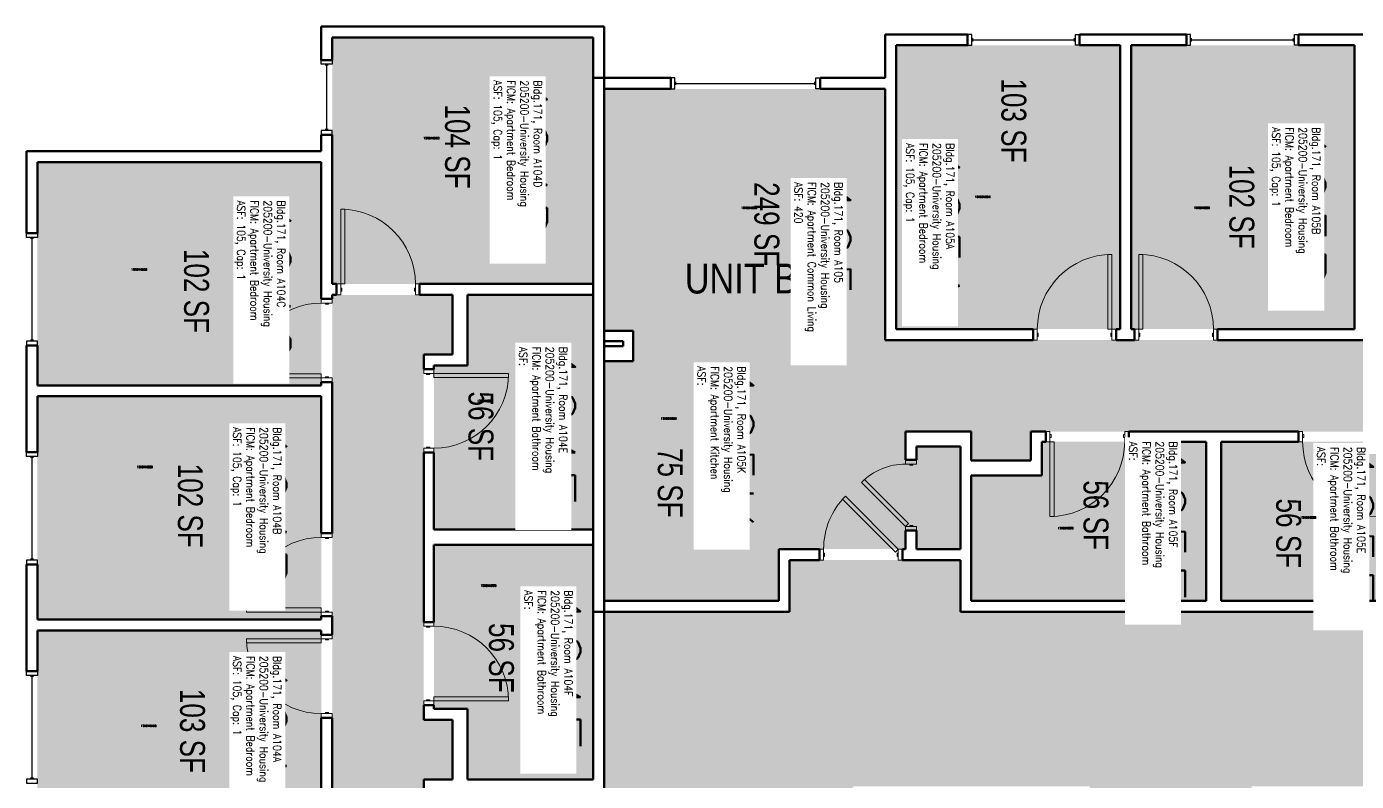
# Model space of a CAD drawing. Header units: inches. Extents: x 88 to 3257, y -489 to 2081.
# Drawn here: x 97 to 738, y 1087 to 1450 of the extents above; entities that cross this region are included whole.
import ezdxf
from ezdxf.enums import TextEntityAlignment as Align

# ---------------------------------------------------------------- set-up
doc = ezdxf.new("R2010")
doc.units = ezdxf.units.IN
doc.header["$LTSCALE"] = 48
doc.header["$MEASUREMENT"] = 0
for name, color, linetype in [('A-AREA-IDEN', 1, 'Continuous'), ('A-DOOR', 2, 'Continuous'), ('A-GLAZ', 1, 'Continuous'), ('A-IDEN-RNUM', 7, 'Continuous'), ('A-IDEN-SNUM', 4, 'Continuous'), ('A-IDEN-VNUM', 4, 'Continuous'), ('A-WALL', 5, 'Continuous'), ('AREA-TEXT', 3, 'Continuous'), ('Rooms-Category-Color', 7, 'Continuous'), ('Rooms-College-Color', 7, 'Continuous'), ('Rooms-Department-Color', 7, 'Continuous'), ('Rooms-Division-Color', 7, 'Continuous'), ('Rooms-Information', 7, 'Continuous')]:
    doc.layers.add(name, color=color, linetype=linetype)
doc.styles.add('AREA', font='arial.ttf', dxfattribs={"width": 0.75, "height": 12})
doc.styles.add('ROOMSNUMBER', font='txt.shx', dxfattribs={"height": 0.03})
doc.styles.add('ROOMVNUMBER', font='simplex.shx', dxfattribs={"width": 0.85})
doc.styles.get("Standard").update_dxf_attribs({"font": 'ARIALN.TTF'})
pattern_1 = [(135, (974.48172, 1819.33743), (0.088388348, 0.088388348), [])]
pattern_2 = [(225, (-275.59335, 1509.48172), (-0.088388348, 0.088388348), [])]

msp = doc.modelspace()

# ---------------------------------------------------------------- hatches: boundary and pattern name
h = msp.add_hatch()
h.set_pattern_fill('ANSI31', color=256, style=0)
h.set_pattern_definition(pattern_1)
h.paths.add_polyline_path([(643.01, 1235.39), (584.28, 1235.39), (584.28, 1226.18), (643.01, 1226.18)], flags=9)
h = msp.add_hatch()
h.set_pattern_fill('ANSI31', color=256, style=0)
h.set_pattern_definition(pattern_1)
h.paths.add_polyline_path([(643.01, 1235.39), (584.28, 1235.39), (584.28, 1226.18), (643.01, 1226.18)], flags=9)
h = msp.add_hatch()
h.set_pattern_fill('ANSI31', color=256, style=0)
h.set_pattern_definition(pattern_2)
h.paths.add_polyline_path([(308.36, 1178.01), (308.36, 1119.28), (317.57, 1119.28), (317.57, 1178.01)], flags=9)
h = msp.add_hatch()
h.set_pattern_fill('ANSI31', color=256, style=0)
h.set_pattern_definition(pattern_2)
h.paths.add_polyline_path([(308.36, 1178.01), (308.36, 1119.28), (317.57, 1119.28), (317.57, 1178.01)], flags=9)
at = {"layer": 'Rooms-Category-Color', "true_color": 0x728ef3}
for points in [[(244.5, 1445), (244.5, 1326.25), (370.25, 1326.25), (370.25, 1445)], [(516.25, 1441.24), (516.25, 1304.49), (624.25, 1304.49), (624.25, 1441.24)], [(629.5, 1441.24), (629.5, 1304.49), (737.13, 1304.49), (737.13, 1441.24)], [(375.5, 1303.62), (459.64, 1303.62), (459.64, 1198.49), (520.77, 1198.49), (520.77, 1207.44), (526.02, 1207.44), (526.02, 1198.49), (547.22, 1198.49), (547.22, 1247.87), (526.02, 1247.87), (526.02, 1241.44), (520.77, 1241.44), (520.77, 1255.12), (552.47, 1255.12), (552.47, 1241.24), (581.22, 1241.24), (581.22, 1255.12), (757.25, 1255.12), (757.25, 1241.24), (786, 1241.24), (786, 1299.24), (511, 1299.24), (511, 1420.24), (375.5, 1420.24)], [(102.5, 1385), (102.5, 1277.38), (239.25, 1277.38), (239.25, 1385)], [(240.13, 910.5), (240.13, 994.64), (345.25, 994.64), (345.25, 1055.77), (336.3, 1055.77), (336.3, 1061.02), (345.25, 1061.02), (345.25, 1082.22), (295.88, 1082.22), (295.88, 1061.02), (302.3, 1061.02), (302.3, 1055.77), (288.63, 1055.77), (288.63, 1087.47), (302.5, 1087.47), (302.5, 1116.22), (288.63, 1116.22), (288.63, 1292.25), (302.5, 1292.25), (302.5, 1321), (244.5, 1321), (244.5, 1046), (123.5, 1046), (123.5, 910.5)], [(370.25, 1321), (370.25, 1207.86), (293.5, 1207.86), (293.5, 1287), (309.75, 1287), (309.75, 1321)], [(459.64, 1173.49), (459.64, 1303.62), (389.5, 1303.62), (389.5, 1288.99), (375.5, 1288.99), (375.5, 1173.49)], [(102.5, 1272.13), (102.5, 1164.5), (239.25, 1164.5), (239.25, 1272.13)], [(552.47, 1233.99), (552.47, 1173.49), (665.61, 1173.49), (665.61, 1250.24), (586.47, 1250.24), (586.47, 1233.99)], [(672.86, 1250.24), (672.86, 1173.49), (786, 1173.49), (786, 1233.99), (752, 1233.99), (752, 1250.24)], [(293.5, 1200.61), (370.25, 1200.61), (370.25, 1087.47), (309.75, 1087.47), (309.75, 1121.47), (293.5, 1121.47)], [(102.5, 1051.25), (102.5, 1159.25), (239.25, 1159.25), (239.25, 1051.25)]]:
    msp.add_hatch(color=171, dxfattribs=at).paths.add_polyline_path(points)
at = {"layer": 'Rooms-Category-Color', "true_color": 0xadadad}
for points in [[(547.22, 1168.24), (547.22, 1193.24), (464.89, 1193.24), (464.89, 1168.24), (375.5, 1168.24), (375.5, 1082.22), (350.5, 1082.22), (350.5, 999.89), (375.5, 999.89), (375.5, 815.86), (350.5, 815.86), (350.5, 733.53), (375.5, 733.53), (374.88, 226), (435.5, 226), (435.5, 616.78), (460.5, 616.78), (460.5, 699.11), (435.5, 699.11), (435.5, 881.25), (507.5, 881.25), (507.5, 960.25), (435.5, 960.25), (435.5, 1023.88), (495.87, 1084.25), (547.22, 1084.25)], [(547.22, 1084.25), (609.5, 1084.25), (609.5, 965.5), (687.5, 965.5), (687.5, 1084.25), (855.25, 1084.25), (855.25, 1060.25), (1158.95, 1060.25), (1158.95, 1084.25), (1578.7, 1084.25), (1703.95, 1084.25), (1703.95, 1168.24), (1549.3, 1168.24), (1549.3, 1193.24), (1466.98, 1193.24), (1466.98, 1168.24), (1104.2, 1168.24), (1104.2, 1156.25), (910, 1156.25), (910, 1168.24), (547.22, 1168.24), (547.22, 1084.25)]]:
    msp.add_hatch(color=253, dxfattribs=at).paths.add_polyline_path(points)
at = {"layer": 'Rooms-College-Color', "true_color": 0xadadad}
for points in [[(244.5, 1445), (244.5, 1326.25), (370.25, 1326.25), (370.25, 1445)], [(516.25, 1441.24), (516.25, 1304.49), (624.25, 1304.49), (624.25, 1441.24)], [(629.5, 1441.24), (629.5, 1304.49), (737.13, 1304.49), (737.13, 1441.24)], [(375.5, 1303.62), (459.64, 1303.62), (459.64, 1198.49), (520.77, 1198.49), (520.77, 1207.44), (526.02, 1207.44), (526.02, 1198.49), (547.22, 1198.49), (547.22, 1247.87), (526.02, 1247.87), (526.02, 1241.44), (520.77, 1241.44), (520.77, 1255.12), (552.47, 1255.12), (552.47, 1241.24), (581.22, 1241.24), (581.22, 1255.12), (757.25, 1255.12), (757.25, 1241.24), (786, 1241.24), (786, 1299.24), (511, 1299.24), (511, 1420.24), (375.5, 1420.24)], [(102.5, 1385), (102.5, 1277.38), (239.25, 1277.38), (239.25, 1385)], [(240.13, 910.5), (240.13, 994.64), (345.25, 994.64), (345.25, 1055.77), (336.3, 1055.77), (336.3, 1061.02), (345.25, 1061.02), (345.25, 1082.22), (295.88, 1082.22), (295.88, 1061.02), (302.3, 1061.02), (302.3, 1055.77), (288.63, 1055.77), (288.63, 1087.47), (302.5, 1087.47), (302.5, 1116.22), (288.63, 1116.22), (288.63, 1292.25), (302.5, 1292.25), (302.5, 1321), (244.5, 1321), (244.5, 1046), (123.5, 1046), (123.5, 910.5)], [(370.25, 1321), (370.25, 1207.86), (293.5, 1207.86), (293.5, 1287), (309.75, 1287), (309.75, 1321)], [(459.64, 1173.49), (459.64, 1303.62), (389.5, 1303.62), (389.5, 1288.99), (375.5, 1288.99), (375.5, 1173.49)], [(102.5, 1272.13), (102.5, 1164.5), (239.25, 1164.5), (239.25, 1272.13)], [(552.47, 1233.99), (552.47, 1173.49), (665.61, 1173.49), (665.61, 1250.24), (586.47, 1250.24), (586.47, 1233.99)], [(672.86, 1250.24), (672.86, 1173.49), (786, 1173.49), (786, 1233.99), (752, 1233.99), (752, 1250.24)], [(293.5, 1200.61), (370.25, 1200.61), (370.25, 1087.47), (309.75, 1087.47), (309.75, 1121.47), (293.5, 1121.47)], [(547.22, 1168.24), (547.22, 1193.24), (464.89, 1193.24), (464.89, 1168.24), (375.5, 1168.24), (375.5, 1082.22), (350.5, 1082.22), (350.5, 999.89), (375.5, 999.89), (375.5, 815.86), (350.5, 815.86), (350.5, 733.53), (375.5, 733.53), (374.88, 226), (435.5, 226), (435.5, 616.78), (460.5, 616.78), (460.5, 699.11), (435.5, 699.11), (435.5, 881.25), (507.5, 881.25), (507.5, 960.25), (435.5, 960.25), (435.5, 1023.88), (495.87, 1084.25), (547.22, 1084.25)], [(547.22, 1084.25), (609.5, 1084.25), (609.5, 965.5), (687.5, 965.5), (687.5, 1084.25), (855.25, 1084.25), (855.25, 1060.25), (1158.95, 1060.25), (1158.95, 1084.25), (1578.7, 1084.25), (1703.95, 1084.25), (1703.95, 1168.24), (1549.3, 1168.24), (1549.3, 1193.24), (1466.98, 1193.24), (1466.98, 1168.24), (1104.2, 1168.24), (1104.2, 1156.25), (910, 1156.25), (910, 1168.24), (547.22, 1168.24), (547.22, 1084.25)], [(102.5, 1051.25), (102.5, 1159.25), (239.25, 1159.25), (239.25, 1051.25)]]:
    msp.add_hatch(color=253, dxfattribs=at).paths.add_polyline_path(points)
at = {"layer": 'Rooms-Department-Color', "true_color": 0x604aed}
for points in [[(244.5, 1445), (244.5, 1326.25), (370.25, 1326.25), (370.25, 1445)], [(516.25, 1441.24), (516.25, 1304.49), (624.25, 1304.49), (624.25, 1441.24)], [(629.5, 1441.24), (629.5, 1304.49), (737.13, 1304.49), (737.13, 1441.24)], [(375.5, 1303.62), (459.64, 1303.62), (459.64, 1198.49), (520.77, 1198.49), (520.77, 1207.44), (526.02, 1207.44), (526.02, 1198.49), (547.22, 1198.49), (547.22, 1247.87), (526.02, 1247.87), (526.02, 1241.44), (520.77, 1241.44), (520.77, 1255.12), (552.47, 1255.12), (552.47, 1241.24), (581.22, 1241.24), (581.22, 1255.12), (757.25, 1255.12), (757.25, 1241.24), (786, 1241.24), (786, 1299.24), (511, 1299.24), (511, 1420.24), (375.5, 1420.24)], [(102.5, 1385), (102.5, 1277.38), (239.25, 1277.38), (239.25, 1385)], [(240.13, 910.5), (240.13, 994.64), (345.25, 994.64), (345.25, 1055.77), (336.3, 1055.77), (336.3, 1061.02), (345.25, 1061.02), (345.25, 1082.22), (295.88, 1082.22), (295.88, 1061.02), (302.3, 1061.02), (302.3, 1055.77), (288.63, 1055.77), (288.63, 1087.47), (302.5, 1087.47), (302.5, 1116.22), (288.63, 1116.22), (288.63, 1292.25), (302.5, 1292.25), (302.5, 1321), (244.5, 1321), (244.5, 1046), (123.5, 1046), (123.5, 910.5)], [(370.25, 1321), (370.25, 1207.86), (293.5, 1207.86), (293.5, 1287), (309.75, 1287), (309.75, 1321)], [(459.64, 1173.49), (459.64, 1303.62), (389.5, 1303.62), (389.5, 1288.99), (375.5, 1288.99), (375.5, 1173.49)], [(102.5, 1272.13), (102.5, 1164.5), (239.25, 1164.5), (239.25, 1272.13)], [(552.47, 1233.99), (552.47, 1173.49), (665.61, 1173.49), (665.61, 1250.24), (586.47, 1250.24), (586.47, 1233.99)], [(672.86, 1250.24), (672.86, 1173.49), (786, 1173.49), (786, 1233.99), (752, 1233.99), (752, 1250.24)], [(293.5, 1200.61), (370.25, 1200.61), (370.25, 1087.47), (309.75, 1087.47), (309.75, 1121.47), (293.5, 1121.47)], [(102.5, 1051.25), (102.5, 1159.25), (239.25, 1159.25), (239.25, 1051.25)]]:
    msp.add_hatch(color=173, dxfattribs=at).paths.add_polyline_path(points)
at = {"layer": 'Rooms-Department-Color', "true_color": 0xacacac}
for points in [[(547.22, 1168.24), (547.22, 1193.24), (464.89, 1193.24), (464.89, 1168.24), (375.5, 1168.24), (375.5, 1082.22), (350.5, 1082.22), (350.5, 999.89), (375.5, 999.89), (375.5, 815.86), (350.5, 815.86), (350.5, 733.53), (375.5, 733.53), (374.88, 226), (435.5, 226), (435.5, 616.78), (460.5, 616.78), (460.5, 699.11), (435.5, 699.11), (435.5, 881.25), (507.5, 881.25), (507.5, 960.25), (435.5, 960.25), (435.5, 1023.88), (495.87, 1084.25), (547.22, 1084.25)], [(547.22, 1084.25), (609.5, 1084.25), (609.5, 965.5), (687.5, 965.5), (687.5, 1084.25), (855.25, 1084.25), (855.25, 1060.25), (1158.95, 1060.25), (1158.95, 1084.25), (1578.7, 1084.25), (1703.95, 1084.25), (1703.95, 1168.24), (1549.3, 1168.24), (1549.3, 1193.24), (1466.98, 1193.24), (1466.98, 1168.24), (1104.2, 1168.24), (1104.2, 1156.25), (910, 1156.25), (910, 1168.24), (547.22, 1168.24), (547.22, 1084.25)]]:
    msp.add_hatch(color=253, dxfattribs=at).paths.add_polyline_path(points)
at = {"layer": 'Rooms-Division-Color', "true_color": 0x604aed}
for points in [[(244.5, 1445), (244.5, 1326.25), (370.25, 1326.25), (370.25, 1445)], [(516.25, 1441.24), (516.25, 1304.49), (624.25, 1304.49), (624.25, 1441.24)], [(629.5, 1441.24), (629.5, 1304.49), (737.13, 1304.49), (737.13, 1441.24)], [(375.5, 1303.62), (459.64, 1303.62), (459.64, 1198.49), (520.77, 1198.49), (520.77, 1207.44), (526.02, 1207.44), (526.02, 1198.49), (547.22, 1198.49), (547.22, 1247.87), (526.02, 1247.87), (526.02, 1241.44), (520.77, 1241.44), (520.77, 1255.12), (552.47, 1255.12), (552.47, 1241.24), (581.22, 1241.24), (581.22, 1255.12), (757.25, 1255.12), (757.25, 1241.24), (786, 1241.24), (786, 1299.24), (511, 1299.24), (511, 1420.24), (375.5, 1420.24)], [(102.5, 1385), (102.5, 1277.38), (239.25, 1277.38), (239.25, 1385)], [(240.13, 910.5), (240.13, 994.64), (345.25, 994.64), (345.25, 1055.77), (336.3, 1055.77), (336.3, 1061.02), (345.25, 1061.02), (345.25, 1082.22), (295.88, 1082.22), (295.88, 1061.02), (302.3, 1061.02), (302.3, 1055.77), (288.63, 1055.77), (288.63, 1087.47), (302.5, 1087.47), (302.5, 1116.22), (288.63, 1116.22), (288.63, 1292.25), (302.5, 1292.25), (302.5, 1321), (244.5, 1321), (244.5, 1046), (123.5, 1046), (123.5, 910.5)], [(370.25, 1321), (370.25, 1207.86), (293.5, 1207.86), (293.5, 1287), (309.75, 1287), (309.75, 1321)], [(459.64, 1173.49), (459.64, 1303.62), (389.5, 1303.62), (389.5, 1288.99), (375.5, 1288.99), (375.5, 1173.49)], [(102.5, 1272.13), (102.5, 1164.5), (239.25, 1164.5), (239.25, 1272.13)], [(552.47, 1233.99), (552.47, 1173.49), (665.61, 1173.49), (665.61, 1250.24), (586.47, 1250.24), (586.47, 1233.99)], [(672.86, 1250.24), (672.86, 1173.49), (786, 1173.49), (786, 1233.99), (752, 1233.99), (752, 1250.24)], [(293.5, 1200.61), (370.25, 1200.61), (370.25, 1087.47), (309.75, 1087.47), (309.75, 1121.47), (293.5, 1121.47)], [(102.5, 1051.25), (102.5, 1159.25), (239.25, 1159.25), (239.25, 1051.25)]]:
    msp.add_hatch(color=173, dxfattribs=at).paths.add_polyline_path(points)
at = {"layer": 'Rooms-Division-Color', "true_color": 0xadadad}
for points in [[(547.22, 1168.24), (547.22, 1193.24), (464.89, 1193.24), (464.89, 1168.24), (375.5, 1168.24), (375.5, 1082.22), (350.5, 1082.22), (350.5, 999.89), (375.5, 999.89), (375.5, 815.86), (350.5, 815.86), (350.5, 733.53), (375.5, 733.53), (374.88, 226), (435.5, 226), (435.5, 616.78), (460.5, 616.78), (460.5, 699.11), (435.5, 699.11), (435.5, 881.25), (507.5, 881.25), (507.5, 960.25), (435.5, 960.25), (435.5, 1023.88), (495.87, 1084.25), (547.22, 1084.25)], [(547.22, 1084.25), (609.5, 1084.25), (609.5, 965.5), (687.5, 965.5), (687.5, 1084.25), (855.25, 1084.25), (855.25, 1060.25), (1158.95, 1060.25), (1158.95, 1084.25), (1578.7, 1084.25), (1703.95, 1084.25), (1703.95, 1168.24), (1549.3, 1168.24), (1549.3, 1193.24), (1466.98, 1193.24), (1466.98, 1168.24), (1104.2, 1168.24), (1104.2, 1156.25), (910, 1156.25), (910, 1168.24), (547.22, 1168.24), (547.22, 1084.25)]]:
    msp.add_hatch(color=253, dxfattribs=at).paths.add_polyline_path(points)

# ---------------------------------------------------------------- linework, layer by layer
at = {"layer": 'A-DOOR', "linetype": 'Continuous', "lineweight": 18}
for points in [[(248.62, 1326.25), (250.62, 1326.25), (250.62, 1362.25), (248.62, 1362.25)], [(248.62, 1326.25), (250.62, 1326.25), (250.62, 1362.25), (248.62, 1362.25)], [(620.25, 1304.49), (618.25, 1304.49), (618.25, 1340.49), (620.25, 1340.49)], [(620.25, 1304.49), (618.25, 1304.49), (618.25, 1340.49), (620.25, 1340.49)], [(633.13, 1304.49), (635.13, 1304.49), (635.13, 1340.49), (633.13, 1340.49)], [(633.13, 1304.49), (635.13, 1304.49), (635.13, 1340.49), (633.13, 1340.49)], [(248.62, 1321), (246.62, 1321), (246.62, 1326.25), (248.62, 1326.25)], [(248.62, 1321), (246.62, 1321), (246.62, 1326.25), (248.62, 1326.25)], [(248.62, 1322.75), (249.12, 1322.75), (249.12, 1324.25), (248.62, 1324.25)], [(248.62, 1322.75), (249.12, 1322.75), (249.12, 1324.25), (248.62, 1324.25)], [(284.62, 1322.75), (284.12, 1322.75), (284.12, 1324.25), (284.62, 1324.25)], [(284.62, 1322.75), (284.12, 1322.75), (284.12, 1324.25), (284.62, 1324.25)], [(284.62, 1321), (286.62, 1321), (286.62, 1326.25), (284.62, 1326.25)], [(284.62, 1321), (286.62, 1321), (286.62, 1326.25), (284.62, 1326.25)], [(244.5, 1317), (244.5, 1319), (239.25, 1319), (239.25, 1317)], [(244.5, 1317), (244.5, 1319), (239.25, 1319), (239.25, 1317)], [(242.75, 1317), (242.75, 1316.5), (241.25, 1316.5), (241.25, 1317)], [(242.75, 1317), (242.75, 1316.5), (241.25, 1316.5), (241.25, 1317)], [(584.25, 1299.24), (582.25, 1299.24), (582.25, 1304.49), (584.25, 1304.49)], [(584.25, 1299.24), (582.25, 1299.24), (582.25, 1304.49), (584.25, 1304.49)], [(584.25, 1300.99), (584.75, 1300.99), (584.75, 1302.49), (584.25, 1302.49)], [(584.25, 1300.99), (584.75, 1300.99), (584.75, 1302.49), (584.25, 1302.49)], [(620.25, 1300.99), (619.75, 1300.99), (619.75, 1302.49), (620.25, 1302.49)], [(620.25, 1300.99), (619.75, 1300.99), (619.75, 1302.49), (620.25, 1302.49)], [(620.25, 1299.24), (622.25, 1299.24), (622.25, 1304.49), (620.25, 1304.49)], [(620.25, 1299.24), (622.25, 1299.24), (622.25, 1304.49), (620.25, 1304.49)], [(633.13, 1299.24), (631.13, 1299.24), (631.13, 1304.49), (633.13, 1304.49)], [(633.13, 1299.24), (631.13, 1299.24), (631.13, 1304.49), (633.13, 1304.49)], [(633.13, 1300.99), (633.63, 1300.99), (633.63, 1302.49), (633.13, 1302.49)], [(633.13, 1300.99), (633.63, 1300.99), (633.63, 1302.49), (633.13, 1302.49)], [(669.13, 1300.99), (668.63, 1300.99), (668.63, 1302.49), (669.13, 1302.49)], [(669.13, 1300.99), (668.63, 1300.99), (668.63, 1302.49), (669.13, 1302.49)], [(669.13, 1299.24), (671.13, 1299.24), (671.13, 1304.49), (669.13, 1304.49)], [(669.13, 1299.24), (671.13, 1299.24), (671.13, 1304.49), (669.13, 1304.49)], [(239.25, 1281), (239.25, 1283), (203.25, 1283), (203.25, 1281)], [(239.25, 1281), (239.25, 1283), (203.25, 1283), (203.25, 1281)], [(288.63, 1283.11), (288.63, 1285.11), (293.5, 1285.11), (293.5, 1283.11)], [(288.63, 1283.11), (288.63, 1285.11), (293.5, 1285.11), (293.5, 1283.11)], [(290, 1283.11), (290, 1282.61), (291.5, 1282.61), (291.5, 1283.11)], [(290, 1283.11), (290, 1282.61), (291.5, 1282.61), (291.5, 1283.11)], [(293.5, 1283.11), (293.5, 1281.11), (329.5, 1281.11), (329.5, 1283.11)], [(293.5, 1283.11), (293.5, 1281.11), (329.5, 1281.11), (329.5, 1283.11)], [(244.5, 1281), (244.5, 1279), (239.25, 1279), (239.25, 1281)], [(244.5, 1281), (244.5, 1279), (239.25, 1279), (239.25, 1281)], [(242.75, 1281), (242.75, 1281.5), (241.25, 1281.5), (241.25, 1281)], [(242.75, 1281), (242.75, 1281.5), (241.25, 1281.5), (241.25, 1281)], [(590.36, 1255.12), (588.36, 1255.12), (588.36, 1250.24), (590.36, 1250.24)], [(590.36, 1255.12), (588.36, 1255.12), (588.36, 1250.24), (590.36, 1250.24)], [(590.36, 1253.74), (590.86, 1253.74), (590.86, 1252.24), (590.36, 1252.24)], [(590.36, 1253.74), (590.86, 1253.74), (590.86, 1252.24), (590.36, 1252.24)], [(590.36, 1250.24), (592.36, 1250.24), (592.36, 1214.24), (590.36, 1214.24)], [(590.36, 1250.24), (592.36, 1250.24), (592.36, 1214.24), (590.36, 1214.24)], [(626.36, 1253.74), (625.86, 1253.74), (625.86, 1252.24), (626.36, 1252.24)], [(626.36, 1253.74), (625.86, 1253.74), (625.86, 1252.24), (626.36, 1252.24)], [(626.36, 1255.12), (628.36, 1255.12), (628.36, 1250.24), (626.36, 1250.24)], [(626.36, 1255.12), (628.36, 1255.12), (628.36, 1250.24), (626.36, 1250.24)], [(712.11, 1255.12), (710.11, 1255.12), (710.11, 1250.24), (712.11, 1250.24)], [(712.11, 1255.12), (710.11, 1255.12), (710.11, 1250.24), (712.11, 1250.24)], [(712.11, 1253.74), (712.61, 1253.74), (712.61, 1252.24), (712.11, 1252.24)], [(712.11, 1253.74), (712.61, 1253.74), (712.61, 1252.24), (712.11, 1252.24)], [(288.63, 1247.11), (288.63, 1245.11), (293.5, 1245.11), (293.5, 1247.11)], [(288.63, 1247.11), (288.63, 1245.11), (293.5, 1245.11), (293.5, 1247.11)], [(290, 1247.11), (290, 1247.61), (291.5, 1247.61), (291.5, 1247.11)], [(290, 1247.11), (290, 1247.61), (291.5, 1247.61), (291.5, 1247.11)], [(526.02, 1239.44), (526.02, 1241.44), (520.77, 1241.44), (520.77, 1239.44)], [(526.02, 1239.44), (526.02, 1241.44), (520.77, 1241.44), (520.77, 1239.44)], [(524.27, 1239.44), (524.27, 1238.94), (522.77, 1238.94), (522.77, 1239.44)], [(524.27, 1239.44), (524.27, 1238.94), (522.77, 1238.94), (522.77, 1239.44)], [(520.77, 1209.44), (522.18, 1210.86), (500.97, 1232.07), (499.56, 1230.66)], [(520.77, 1209.44), (522.18, 1210.86), (500.97, 1232.07), (499.56, 1230.66)], [(517.28, 1198.49), (515.87, 1197.08), (490.41, 1222.54), (491.83, 1223.95)], [(517.28, 1198.49), (515.87, 1197.08), (490.41, 1222.54), (491.83, 1223.95)], [(244.5, 1204.13), (244.5, 1206.13), (239.25, 1206.13), (239.25, 1204.13)], [(244.5, 1204.13), (244.5, 1206.13), (239.25, 1206.13), (239.25, 1204.13)], [(526.02, 1209.44), (526.02, 1207.44), (520.77, 1207.44), (520.77, 1209.44)], [(526.02, 1209.44), (526.02, 1207.44), (520.77, 1207.44), (520.77, 1209.44)], [(524.27, 1209.44), (524.27, 1209.94), (522.77, 1209.94), (522.77, 1209.44)], [(524.27, 1209.44), (524.27, 1209.94), (522.77, 1209.94), (522.77, 1209.44)], [(242.75, 1204.13), (242.75, 1203.63), (241.25, 1203.63), (241.25, 1204.13)], [(242.75, 1204.13), (242.75, 1203.63), (241.25, 1203.63), (241.25, 1204.13)], [(481.28, 1193.24), (479.28, 1193.24), (479.28, 1198.49), (481.28, 1198.49)], [(481.28, 1193.24), (479.28, 1193.24), (479.28, 1198.49), (481.28, 1198.49)], [(517.28, 1193.24), (519.28, 1193.24), (519.28, 1198.49), (517.28, 1198.49)], [(517.28, 1193.24), (519.28, 1193.24), (519.28, 1198.49), (517.28, 1198.49)], [(481.28, 1194.99), (481.78, 1194.99), (481.78, 1196.49), (481.28, 1196.49)], [(481.28, 1194.99), (481.78, 1194.99), (481.78, 1196.49), (481.28, 1196.49)], [(517.28, 1194.99), (516.78, 1194.99), (516.78, 1196.49), (517.28, 1196.49)], [(517.28, 1194.99), (516.78, 1194.99), (516.78, 1196.49), (517.28, 1196.49)], [(239.25, 1168.13), (239.25, 1170.13), (203.25, 1170.13), (203.25, 1168.13)], [(239.25, 1168.13), (239.25, 1170.13), (203.25, 1170.13), (203.25, 1168.13)], [(244.5, 1168.13), (244.5, 1166.13), (239.25, 1166.13), (239.25, 1168.13)], [(244.5, 1168.13), (244.5, 1166.13), (239.25, 1166.13), (239.25, 1168.13)], [(242.75, 1168.13), (242.75, 1168.63), (241.25, 1168.63), (241.25, 1168.13)], [(242.75, 1168.13), (242.75, 1168.63), (241.25, 1168.63), (241.25, 1168.13)], [(288.63, 1161.36), (288.63, 1163.36), (293.5, 1163.36), (293.5, 1161.36)], [(288.63, 1161.36), (288.63, 1163.36), (293.5, 1163.36), (293.5, 1161.36)], [(290, 1161.36), (290, 1160.86), (291.5, 1160.86), (291.5, 1161.36)], [(290, 1161.36), (290, 1160.86), (291.5, 1160.86), (291.5, 1161.36)], [(239.25, 1155.25), (239.25, 1153.25), (203.25, 1153.25), (203.25, 1155.25)], [(239.25, 1155.25), (239.25, 1153.25), (203.25, 1153.25), (203.25, 1155.25)], [(244.5, 1155.25), (244.5, 1157.25), (239.25, 1157.25), (239.25, 1155.25)], [(244.5, 1155.25), (244.5, 1157.25), (239.25, 1157.25), (239.25, 1155.25)], [(242.75, 1155.25), (242.75, 1154.75), (241.25, 1154.75), (241.25, 1155.25)], [(242.75, 1155.25), (242.75, 1154.75), (241.25, 1154.75), (241.25, 1155.25)], [(288.63, 1125.36), (288.63, 1123.36), (293.5, 1123.36), (293.5, 1125.36)], [(288.63, 1125.36), (288.63, 1123.36), (293.5, 1123.36), (293.5, 1125.36)], [(290, 1125.36), (290, 1125.86), (291.5, 1125.86), (291.5, 1125.36)], [(290, 1125.36), (290, 1125.86), (291.5, 1125.86), (291.5, 1125.36)], [(293.5, 1125.36), (293.5, 1127.36), (329.5, 1127.36), (329.5, 1125.36)], [(293.5, 1125.36), (293.5, 1127.36), (329.5, 1127.36), (329.5, 1125.36)], [(244.5, 1119.25), (244.5, 1117.25), (239.25, 1117.25), (239.25, 1119.25)], [(244.5, 1119.25), (244.5, 1117.25), (239.25, 1117.25), (239.25, 1119.25)], [(242.75, 1119.25), (242.75, 1119.75), (241.25, 1119.75), (241.25, 1119.25)], [(242.75, 1119.25), (242.75, 1119.75), (241.25, 1119.75), (241.25, 1119.25)]]:
    msp.add_lwpolyline(points, close=True, dxfattribs=at)
at = {"layer": 'A-DOOR', "linetype": 'Continuous', "lineweight": 18, "extrusion": (0, 0, -1)}
for centre, radius, start, end in [((-248.62, 1326.25), 36, 90, 180), ((-248.62, 1326.25), 36, 90, 180), ((-633.13, 1304.49), 36, 90, 180), ((-633.13, 1304.49), 36, 90, 180), ((-239.25, 1281), 36, 0, 90), ((-239.25, 1281), 36, 0, 90), ((-293.5, 1283.11), 36, 180, 270), ((-293.5, 1283.11), 36, 180, 270), ((-748.11, 1250.24), 36, 270, 0), ((-748.11, 1250.24), 36, 270, 0), ((-520.77, 1209.44), 30, 45, 90), ((-520.77, 1209.44), 30, 45, 90), ((-239.25, 1168.13), 36, 0, 90), ((-239.25, 1168.13), 36, 0, 90)]:
    msp.add_arc(centre, radius, start, end, dxfattribs=at)
at = {"layer": 'A-DOOR', "linetype": 'Continuous', "lineweight": 18}
for centre, start, end in [((620.25, 1304.49), 90, 180), ((620.25, 1304.49), 90, 180), ((590.36, 1250.24), 270, 0), ((590.36, 1250.24), 270, 0), ((517.28, 1198.49), 135, 180), ((517.28, 1198.49), 135, 180), ((293.5, 1125.36), 0, 90), ((293.5, 1125.36), 0, 90), ((239.25, 1155.25), 180, 270), ((239.25, 1155.25), 180, 270)]:
    msp.add_arc(centre, 36, start, end, dxfattribs=at)
at = {"layer": 'A-GLAZ', "linetype": 'Continuous', "lineweight": 25}
for p, q in [((553.16, 1443.12), (553.16, 1444.62)), ((553.16, 1443.12), (553.16, 1444.62)), ((553.16, 1443.87), (602.16, 1443.87)), ((553.16, 1443.87), (602.16, 1443.87)), ((602.16, 1443.12), (602.16, 1444.62)), ((602.16, 1443.12), (602.16, 1444.62)), ((658.63, 1443.12), (658.63, 1444.62)), ((658.63, 1443.12), (658.63, 1444.62)), ((658.63, 1443.87), (707.63, 1443.87)), ((658.63, 1443.87), (707.63, 1443.87)), ((707.63, 1443.12), (707.63, 1444.62)), ((707.63, 1443.12), (707.63, 1444.62)), ((242.63, 1431.62), (241.13, 1431.62)), ((242.63, 1431.62), (241.13, 1431.62)), ((241.88, 1400.62), (241.88, 1431.62)), ((241.88, 1400.62), (241.88, 1431.62)), ((410.12, 1422.12), (410.12, 1423.62)), ((410.12, 1422.12), (410.12, 1423.62)), ((410.12, 1422.87), (477.12, 1422.87)), ((410.12, 1422.87), (477.12, 1422.87)), ((477.12, 1422.12), (477.12, 1423.62)), ((477.12, 1422.12), (477.12, 1423.62)), ((242.63, 1400.62), (241.13, 1400.62)), ((242.63, 1400.62), (241.13, 1400.62)), ((100.63, 1348.15), (99.13, 1348.15)), ((100.63, 1348.15), (99.13, 1348.15)), ((99.88, 1299.15), (99.88, 1348.15)), ((99.88, 1299.15), (99.88, 1348.15)), ((100.63, 1299.15), (99.13, 1299.15)), ((100.63, 1299.15), (99.13, 1299.15)), ((100.63, 1242.63), (99.13, 1242.63)), ((100.63, 1242.63), (99.13, 1242.63)), ((99.88, 1193.63), (99.88, 1242.63)), ((99.88, 1193.63), (99.88, 1242.63)), ((100.63, 1193.63), (99.13, 1193.63)), ((100.63, 1193.63), (99.13, 1193.63)), ((100.63, 1137.16), (99.13, 1137.16)), ((100.63, 1137.16), (99.13, 1137.16)), ((99.88, 1088.16), (99.88, 1137.16)), ((99.88, 1088.16), (99.88, 1137.16)), ((100.63, 1088.16), (99.13, 1088.16)), ((100.63, 1088.16), (99.13, 1088.16))]:
    msp.add_line(p, q, dxfattribs=at)
for points in [[(552.66, 1446.49), (550.66, 1446.49), (550.66, 1441.24), (552.66, 1441.24)], [(552.66, 1446.49), (550.66, 1446.49), (550.66, 1441.24), (552.66, 1441.24)], [(602.66, 1446.49), (604.66, 1446.49), (604.66, 1441.24), (602.66, 1441.24)], [(602.66, 1446.49), (604.66, 1446.49), (604.66, 1441.24), (602.66, 1441.24)], [(658.13, 1446.49), (656.13, 1446.49), (656.13, 1441.24), (658.13, 1441.24)], [(658.13, 1446.49), (656.13, 1446.49), (656.13, 1441.24), (658.13, 1441.24)], [(708.13, 1446.49), (710.13, 1446.49), (710.13, 1441.24), (708.13, 1441.24)], [(708.13, 1446.49), (710.13, 1446.49), (710.13, 1441.24), (708.13, 1441.24)], [(239.25, 1432.12), (239.25, 1434.12), (244.5, 1434.12), (244.5, 1432.12)], [(239.25, 1432.12), (239.25, 1434.12), (244.5, 1434.12), (244.5, 1432.12)], [(409.62, 1425.49), (407.62, 1425.49), (407.62, 1420.24), (409.62, 1420.24)], [(409.62, 1425.49), (407.62, 1425.49), (407.62, 1420.24), (409.62, 1420.24)], [(477.62, 1425.49), (479.62, 1425.49), (479.62, 1420.24), (477.62, 1420.24)], [(477.62, 1425.49), (479.62, 1425.49), (479.62, 1420.24), (477.62, 1420.24)], [(239.25, 1400.12), (239.25, 1398.12), (244.5, 1398.12), (244.5, 1400.12)], [(239.25, 1400.12), (239.25, 1398.12), (244.5, 1398.12), (244.5, 1400.12)], [(97.25, 1348.65), (97.25, 1350.65), (102.5, 1350.65), (102.5, 1348.65)], [(97.25, 1348.65), (97.25, 1350.65), (102.5, 1350.65), (102.5, 1348.65)], [(97.25, 1298.65), (97.25, 1296.65), (102.5, 1296.65), (102.5, 1298.65)], [(97.25, 1298.65), (97.25, 1296.65), (102.5, 1296.65), (102.5, 1298.65)], [(97.25, 1243.13), (97.25, 1245.13), (102.5, 1245.13), (102.5, 1243.13)], [(97.25, 1243.13), (97.25, 1245.13), (102.5, 1245.13), (102.5, 1243.13)], [(97.25, 1193.13), (97.25, 1191.13), (102.5, 1191.13), (102.5, 1193.13)], [(97.25, 1193.13), (97.25, 1191.13), (102.5, 1191.13), (102.5, 1193.13)], [(97.25, 1137.66), (97.25, 1139.66), (102.5, 1139.66), (102.5, 1137.66)], [(97.25, 1137.66), (97.25, 1139.66), (102.5, 1139.66), (102.5, 1137.66)], [(97.25, 1087.66), (97.25, 1085.66), (102.5, 1085.66), (102.5, 1087.66)], [(97.25, 1087.66), (97.25, 1085.66), (102.5, 1085.66), (102.5, 1087.66)]]:
    msp.add_lwpolyline(points, close=True, dxfattribs=at)
at = {"layer": 'A-WALL', "linetype": 'Continuous', "lineweight": 50}
for p, q in [((239.25, 1434.12), (239.25, 1450.25)), ((239.25, 1450.25), (375.5, 1450.25)), ((239.25, 1434.12), (239.25, 1450.25)), ((239.25, 1450.25), (375.5, 1450.25)), ((375.5, 1450.25), (375.5, 1321.63)), ((375.5, 1450.25), (375.5, 1321.63)), ((244.5, 1445), (244.5, 1434.12)), ((370.25, 1445), (244.5, 1445)), ((244.5, 1445), (244.5, 1434.12)), ((370.25, 1445), (244.5, 1445)), ((370.25, 1326.25), (370.25, 1445)), ((370.25, 1326.25), (370.25, 1445)), ((511, 1446.49), (550.66, 1446.49)), ((511, 1425.49), (511, 1446.49)), ((511, 1446.49), (550.66, 1446.49)), ((511, 1425.49), (511, 1446.49)), ((550.66, 1446.49), (550.66, 1441.24)), ((550.66, 1446.49), (550.66, 1441.24)), ((604.66, 1446.49), (656.13, 1446.49)), ((604.66, 1441.24), (604.66, 1446.49)), ((604.66, 1446.49), (656.13, 1446.49)), ((604.66, 1441.24), (604.66, 1446.49)), ((656.13, 1446.49), (656.13, 1441.24)), ((656.13, 1446.49), (656.13, 1441.24)), ((710.13, 1441.24), (710.13, 1446.49)), ((710.13, 1446.49), (761.65, 1446.49)), ((710.13, 1441.24), (710.13, 1446.49)), ((710.13, 1446.49), (761.65, 1446.49)), ((550.66, 1441.24), (516.25, 1441.24)), ((516.25, 1441.24), (516.25, 1304.49)), ((550.66, 1441.24), (516.25, 1441.24)), ((516.25, 1441.24), (516.25, 1304.49)), ((624.25, 1441.24), (604.66, 1441.24)), ((624.25, 1441.24), (604.66, 1441.24)), ((624.25, 1304.49), (624.25, 1441.24)), ((624.25, 1304.49), (624.25, 1441.24)), ((656.13, 1441.24), (629.5, 1441.24)), ((629.5, 1441.24), (629.5, 1304.49)), ((656.13, 1441.24), (629.5, 1441.24)), ((629.5, 1441.24), (629.5, 1304.49)), ((737.13, 1441.24), (710.13, 1441.24)), ((737.13, 1441.24), (710.13, 1441.24)), ((737.13, 1304.49), (737.13, 1441.24)), ((737.13, 1304.49), (737.13, 1441.24)), ((244.5, 1434.12), (239.25, 1434.12)), ((244.5, 1434.12), (239.25, 1434.12)), ((370.25, 1425.49), (407.62, 1425.49)), ((370.25, 1168.24), (370.25, 1425.49)), ((370.25, 1425.49), (407.62, 1425.49)), ((370.25, 1168.24), (370.25, 1425.49)), ((407.62, 1425.49), (407.62, 1420.24)), ((407.62, 1425.49), (407.62, 1420.24)), ((479.62, 1425.49), (511, 1425.49)), ((479.62, 1420.24), (479.62, 1425.49)), ((479.62, 1425.49), (511, 1425.49)), ((479.62, 1420.24), (479.62, 1425.49)), ((407.62, 1420.24), (375.5, 1420.24)), ((375.5, 1420.24), (375.5, 1303.62)), ((407.62, 1420.24), (375.5, 1420.24)), ((375.5, 1420.24), (375.5, 1303.62)), ((511, 1420.24), (479.62, 1420.24)), ((511, 1420.24), (479.62, 1420.24)), ((511, 1299.24), (511, 1420.24)), ((511, 1299.24), (511, 1420.24)), ((239.25, 1390.25), (239.25, 1398.12)), ((239.25, 1398.12), (244.5, 1398.12)), ((239.25, 1390.25), (239.25, 1398.12)), ((239.25, 1398.12), (244.5, 1398.12)), ((244.5, 1398.12), (244.5, 1389.63)), ((244.5, 1398.12), (244.5, 1389.63)), ((97.25, 1390.25), (239.25, 1390.25)), ((97.25, 1350.65), (97.25, 1390.25)), ((97.25, 1390.25), (239.25, 1390.25)), ((97.25, 1350.65), (97.25, 1390.25)), ((239.25, 1385), (102.5, 1385)), ((102.5, 1385), (102.5, 1350.65)), ((239.25, 1385), (102.5, 1385)), ((102.5, 1385), (102.5, 1350.65)), ((239.25, 1319), (239.25, 1385)), ((239.25, 1319), (239.25, 1385)), ((244.5, 1389.63), (244.5, 1326.25)), ((244.5, 1389.63), (244.5, 1326.25)), ((102.5, 1350.65), (97.25, 1350.65)), ((102.5, 1350.65), (97.25, 1350.65)), ((244.5, 1326.25), (246.62, 1326.25)), ((244.5, 1326.25), (246.62, 1326.25)), ((244.5, 1321), (244.5, 1319)), ((246.62, 1321), (244.5, 1321)), ((244.5, 1321), (244.5, 1319)), ((246.62, 1321), (244.5, 1321)), ((246.62, 1326.25), (246.62, 1321)), ((246.62, 1326.25), (246.62, 1321)), ((286.62, 1321), (286.62, 1326.25)), ((286.62, 1326.25), (289.25, 1326.25)), ((286.62, 1321), (286.62, 1326.25)), ((286.62, 1326.25), (289.25, 1326.25)), ((289.25, 1321), (286.62, 1321)), ((289.25, 1321), (286.62, 1321)), ((289.25, 1326.25), (370.25, 1326.25)), ((289.25, 1326.25), (370.25, 1326.25)), ((302.5, 1321), (289.25, 1321)), ((302.5, 1321), (289.25, 1321)), ((302.5, 1292.25), (302.5, 1321)), ((302.5, 1292.25), (302.5, 1321)), ((370.25, 1321), (309.75, 1321)), ((309.75, 1321), (309.75, 1287)), ((370.25, 1321), (309.75, 1321)), ((309.75, 1321), (309.75, 1287)), ((370.25, 1207.86), (370.25, 1321)), ((370.25, 1207.86), (370.25, 1321)), ((375.5, 1321.63), (375.5, 1082.22)), ((375.5, 1321.63), (375.5, 1082.22)), ((244.5, 1319), (239.25, 1319)), ((244.5, 1319), (239.25, 1319)), ((375.5, 1303.62), (389.5, 1303.62)), ((375.5, 1303.62), (389.5, 1303.62)), ((389.5, 1303.62), (389.5, 1288.99)), ((389.5, 1303.62), (389.5, 1288.99)), ((516.25, 1304.49), (582.25, 1304.49)), ((516.25, 1304.49), (582.25, 1304.49)), ((582.25, 1304.49), (582.25, 1299.24)), ((582.25, 1304.49), (582.25, 1299.24)), ((622.25, 1304.49), (624.25, 1304.49)), ((622.25, 1299.24), (622.25, 1304.49)), ((622.25, 1304.49), (624.25, 1304.49)), ((622.25, 1299.24), (622.25, 1304.49)), ((629.5, 1304.49), (631.13, 1304.49)), ((629.5, 1304.49), (631.13, 1304.49)), ((631.13, 1304.49), (631.13, 1299.24)), ((631.13, 1304.49), (631.13, 1299.24)), ((671.13, 1304.49), (737.13, 1304.49)), ((671.13, 1299.24), (671.13, 1304.49)), ((671.13, 1304.49), (737.13, 1304.49)), ((671.13, 1299.24), (671.13, 1304.49)), ((97.25, 1296.65), (102.5, 1296.65)), ((97.25, 1245.13), (97.25, 1296.65)), ((97.25, 1296.65), (102.5, 1296.65)), ((97.25, 1245.13), (97.25, 1296.65)), ((102.5, 1296.65), (102.5, 1277.38)), ((102.5, 1296.65), (102.5, 1277.38)), ((375.5, 1298.74), (375.5, 1296.24)), ((384.63, 1298.74), (375.5, 1298.74)), ((375.5, 1298.74), (375.5, 1296.24)), ((384.63, 1298.74), (375.5, 1298.74)), ((375.5, 1296.24), (384.63, 1296.24)), ((375.5, 1296.24), (384.63, 1296.24)), ((384.63, 1296.24), (384.63, 1298.74)), ((384.63, 1296.24), (384.63, 1298.74)), ((582.25, 1299.24), (511, 1299.24)), ((582.25, 1299.24), (511, 1299.24)), ((631.13, 1299.24), (622.25, 1299.24)), ((631.13, 1299.24), (622.25, 1299.24)), ((744, 1299.24), (671.13, 1299.24)), ((744, 1299.24), (671.13, 1299.24)), ((288.63, 1285.11), (288.63, 1292.25)), ((288.63, 1292.25), (302.5, 1292.25)), ((288.63, 1285.11), (288.63, 1292.25)), ((288.63, 1292.25), (302.5, 1292.25)), ((375.5, 1288.99), (375.5, 1173.49)), ((389.5, 1288.99), (375.5, 1288.99)), ((375.5, 1288.99), (375.5, 1173.49)), ((389.5, 1288.99), (375.5, 1288.99)), ((293.5, 1285.11), (288.63, 1285.11)), ((293.5, 1285.11), (288.63, 1285.11)), ((293.5, 1287), (293.5, 1285.11)), ((309.75, 1287), (293.5, 1287)), ((293.5, 1287), (293.5, 1285.11)), ((309.75, 1287), (293.5, 1287)), ((102.5, 1277.38), (239.25, 1277.38)), ((102.5, 1277.38), (239.25, 1277.38)), ((239.25, 1277.38), (239.25, 1279)), ((239.25, 1279), (244.5, 1279)), ((239.25, 1277.38), (239.25, 1279)), ((239.25, 1279), (244.5, 1279)), ((244.5, 1279), (244.5, 1206.13)), ((244.5, 1279), (244.5, 1206.13)), ((239.25, 1272.13), (102.5, 1272.13)), ((102.5, 1272.13), (102.5, 1245.13)), ((239.25, 1272.13), (102.5, 1272.13)), ((102.5, 1272.13), (102.5, 1245.13)), ((239.25, 1206.13), (239.25, 1272.13)), ((239.25, 1206.13), (239.25, 1272.13)), ((520.77, 1255.12), (552.47, 1255.12)), ((520.77, 1241.44), (520.77, 1255.12)), ((520.77, 1255.12), (552.47, 1255.12)), ((520.77, 1241.44), (520.77, 1255.12)), ((552.47, 1255.12), (552.47, 1241.24)), ((552.47, 1255.12), (552.47, 1241.24)), ((581.22, 1255.12), (588.36, 1255.12)), ((581.22, 1241.24), (581.22, 1255.12)), ((581.22, 1255.12), (588.36, 1255.12)), ((581.22, 1241.24), (581.22, 1255.12)), ((588.36, 1250.24), (586.47, 1250.24)), ((586.47, 1250.24), (586.47, 1233.99)), ((588.36, 1250.24), (586.47, 1250.24)), ((586.47, 1250.24), (586.47, 1233.99)), ((588.36, 1255.12), (588.36, 1250.24)), ((588.36, 1255.12), (588.36, 1250.24)), ((628.36, 1255.12), (710.11, 1255.12)), ((628.36, 1250.24), (628.36, 1255.12)), ((628.36, 1255.12), (710.11, 1255.12)), ((628.36, 1250.24), (628.36, 1255.12)), ((665.61, 1250.24), (628.36, 1250.24)), ((665.61, 1250.24), (628.36, 1250.24)), ((665.61, 1173.49), (665.61, 1250.24)), ((665.61, 1173.49), (665.61, 1250.24)), ((710.11, 1250.24), (672.86, 1250.24)), ((672.86, 1250.24), (672.86, 1173.49)), ((710.11, 1250.24), (672.86, 1250.24)), ((672.86, 1250.24), (672.86, 1173.49)), ((710.11, 1255.12), (710.11, 1250.24)), ((710.11, 1255.12), (710.11, 1250.24)), ((102.5, 1245.13), (97.25, 1245.13)), ((102.5, 1245.13), (97.25, 1245.13)), ((288.63, 1163.36), (288.63, 1245.11)), ((288.63, 1245.11), (293.5, 1245.11)), ((288.63, 1163.36), (288.63, 1245.11)), ((288.63, 1245.11), (293.5, 1245.11)), ((293.5, 1245.11), (293.5, 1207.86)), ((293.5, 1245.11), (293.5, 1207.86)), ((547.22, 1247.87), (526.02, 1247.87)), ((526.02, 1247.87), (526.02, 1241.44)), ((547.22, 1247.87), (526.02, 1247.87)), ((526.02, 1247.87), (526.02, 1241.44)), ((547.22, 1198.49), (547.22, 1247.87)), ((547.22, 1198.49), (547.22, 1247.87)), ((526.02, 1241.44), (520.77, 1241.44)), ((526.02, 1241.44), (520.77, 1241.44)), ((552.47, 1241.24), (581.22, 1241.24)), ((552.47, 1241.24), (581.22, 1241.24)), ((586.47, 1233.99), (552.47, 1233.99)), ((552.47, 1233.99), (552.47, 1173.49)), ((586.47, 1233.99), (552.47, 1233.99)), ((552.47, 1233.99), (552.47, 1173.49)), ((244.5, 1206.13), (239.25, 1206.13)), ((244.5, 1206.13), (239.25, 1206.13)), ((293.5, 1207.86), (370.25, 1207.86)), ((293.5, 1207.86), (370.25, 1207.86)), ((520.77, 1198.49), (520.77, 1207.44)), ((520.77, 1207.44), (526.02, 1207.44)), ((520.77, 1198.49), (520.77, 1207.44)), ((520.77, 1207.44), (526.02, 1207.44)), ((526.02, 1207.44), (526.02, 1198.49)), ((526.02, 1207.44), (526.02, 1198.49)), ((293.5, 1200.61), (293.5, 1163.36)), ((370.25, 1200.61), (293.5, 1200.61)), ((293.5, 1200.61), (293.5, 1163.36)), ((370.25, 1200.61), (293.5, 1200.61)), ((370.25, 1087.47), (370.25, 1200.61)), ((370.25, 1087.47), (370.25, 1200.61)), ((459.64, 1198.49), (479.28, 1198.49)), ((459.64, 1173.49), (459.64, 1198.49)), ((459.64, 1198.49), (479.28, 1198.49)), ((459.64, 1173.49), (459.64, 1198.49)), ((479.28, 1198.49), (479.28, 1193.24)), ((479.28, 1198.49), (479.28, 1193.24)), ((519.28, 1198.49), (520.77, 1198.49)), ((519.28, 1193.24), (519.28, 1198.49)), ((519.28, 1198.49), (520.77, 1198.49)), ((519.28, 1193.24), (519.28, 1198.49)), ((526.02, 1198.49), (547.22, 1198.49)), ((526.02, 1198.49), (547.22, 1198.49)), ((479.28, 1193.24), (464.89, 1193.24)), ((464.89, 1193.24), (464.89, 1168.24)), ((479.28, 1193.24), (464.89, 1193.24)), ((464.89, 1193.24), (464.89, 1168.24)), ((547.22, 1193.24), (519.28, 1193.24)), ((547.22, 1193.24), (519.28, 1193.24)), ((547.22, 1168.24), (547.22, 1193.24)), ((547.22, 1168.24), (547.22, 1193.24)), ((97.25, 1139.66), (97.25, 1191.13)), ((97.25, 1191.13), (102.5, 1191.13)), ((97.25, 1139.66), (97.25, 1191.13)), ((97.25, 1191.13), (102.5, 1191.13)), ((102.5, 1191.13), (102.5, 1164.5)), ((102.5, 1191.13), (102.5, 1164.5)), ((375.5, 1173.49), (459.64, 1173.49)), ((375.5, 1173.49), (459.64, 1173.49)), ((552.47, 1173.49), (665.61, 1173.49)), ((552.47, 1173.49), (665.61, 1173.49)), ((672.86, 1173.49), (786, 1173.49)), ((672.86, 1173.49), (786, 1173.49)), ((464.89, 1168.24), (370.25, 1168.24)), ((464.89, 1168.24), (370.25, 1168.24)), ((786.63, 1168.24), (547.22, 1168.24)), ((786.63, 1168.24), (547.22, 1168.24)), ((102.5, 1164.5), (239.25, 1164.5)), ((102.5, 1164.5), (239.25, 1164.5)), ((239.25, 1164.5), (239.25, 1166.13)), ((239.25, 1166.13), (244.5, 1166.13)), ((239.25, 1164.5), (239.25, 1166.13)), ((239.25, 1166.13), (244.5, 1166.13)), ((244.5, 1166.13), (244.5, 1157.25)), ((244.5, 1166.13), (244.5, 1157.25)), ((293.5, 1163.36), (288.63, 1163.36)), ((293.5, 1163.36), (288.63, 1163.36)), ((102.5, 1159.25), (102.5, 1139.66)), ((239.25, 1159.25), (102.5, 1159.25)), ((102.5, 1159.25), (102.5, 1139.66)), ((239.25, 1159.25), (102.5, 1159.25)), ((239.25, 1157.25), (239.25, 1159.25)), ((239.25, 1157.25), (239.25, 1159.25)), ((244.5, 1157.25), (239.25, 1157.25)), ((244.5, 1157.25), (239.25, 1157.25)), ((102.5, 1139.66), (97.25, 1139.66)), ((102.5, 1139.66), (97.25, 1139.66)), ((288.63, 1116.22), (288.63, 1123.36)), ((288.63, 1123.36), (293.5, 1123.36)), ((288.63, 1116.22), (288.63, 1123.36)), ((288.63, 1123.36), (293.5, 1123.36)), ((293.5, 1123.36), (293.5, 1121.47)), ((293.5, 1123.36), (293.5, 1121.47)), ((293.5, 1121.47), (309.75, 1121.47)), ((293.5, 1121.47), (309.75, 1121.47)), ((309.75, 1121.47), (309.75, 1087.47)), ((309.75, 1121.47), (309.75, 1087.47)), ((239.25, 1051.25), (239.25, 1117.25)), ((239.25, 1117.25), (244.5, 1117.25)), ((239.25, 1051.25), (239.25, 1117.25)), ((239.25, 1117.25), (244.5, 1117.25)), ((244.5, 1117.25), (244.5, 1046)), ((244.5, 1117.25), (244.5, 1046)), ((302.5, 1116.22), (288.63, 1116.22)), ((302.5, 1116.22), (288.63, 1116.22)), ((302.5, 1087.47), (302.5, 1116.22)), ((302.5, 1087.47), (302.5, 1116.22)), ((288.63, 1055.77), (288.63, 1087.47)), ((288.63, 1087.47), (302.5, 1087.47)), ((288.63, 1055.77), (288.63, 1087.47)), ((288.63, 1087.47), (302.5, 1087.47)), ((309.75, 1087.47), (370.25, 1087.47)), ((309.75, 1087.47), (370.25, 1087.47))]:
    msp.add_line(p, q, dxfattribs=at)

# ---------------------------------------------------------------- texts
at = {"layer": 'A-AREA-IDEN', "linetype": 'ByBlock'}
msp.add_text('UNIT B2', height=14.4, dxfattribs=at).set_placement((477.64, 1328.85), align=Align.MIDDLE_RIGHT)
at = {"layer": 'A-IDEN-RNUM', "style": 'ROOMSNUMBER', "width": 0.85}
for s, p in [('0104-D0', (292.31, 1396.04)), ('0105-A0', (557.93, 1367.67)), ('0105-00', (445.39, 1362.37)), ('0105-B0', (663.5, 1362.4)), ('0104-C0', (151.54, 1332.65)), ('0104-E0', (318.24, 1269.34)), ('0105-K0', (406.65, 1260.86)), ('0104-B0', (154.21, 1237.55)), ('0105-E0', (714.82, 1213.18)), ('0105-F0', (597.89, 1208.06)), ('0104-F0', (319.89, 1180.38)), ('0104-A0', (156.03, 1112.78))]:
    msp.add_text(s, height=1, dxfattribs=at).set_placement(p, align=Align.CENTER)
at = {"layer": 'A-IDEN-SNUM', "style": 'ROOMSNUMBER', "width": 0.85}
for s, p in [('1710A104D0', (292.31, 1396.04)), ('1710A105A0', (557.93, 1367.67)), ('1710A10500', (445.39, 1362.37)), ('1710A105B0', (663.5, 1362.4)), ('1710A104C0', (151.54, 1332.65)), ('1710A104E0', (318.24, 1269.34)), ('1710A105K0', (406.65, 1260.86)), ('1710A104B0', (154.21, 1237.55)), ('1710A105E0', (714.82, 1213.18)), ('1710A105F0', (597.89, 1208.06)), ('1710A104F0', (319.89, 1180.38)), ('1710A104A0', (156.03, 1112.78))]:
    msp.add_text(s, height=1, dxfattribs=at).set_placement(p, align=Align.CENTER)
at = {"layer": 'A-IDEN-VNUM', "style": 'ROOMVNUMBER', "width": 0.85}
for s, p in [('104D', (334.55, 1386.1)), ('105B', (709.64, 1363.51)), ('105A', (533.24, 1354.78)), ('105', (480.77, 1347.98)), ('104C', (210.93, 1327.71)), ('104E', (348.12, 1258.27)), ('105K', (434.05, 1248.34)), ('104B', (209.02, 1218.98)), ('105F', (642, 1212.69)), ('105E', (732.64, 1210.05)), ('104F', (350.62, 1140.95)), ('104A', (209.02, 1107.71))]:
    msp.add_text(s, height=27, rotation=270, dxfattribs=at).set_placement(p, align=Align.MIDDLE_CENTER)
at = {"layer": 'AREA-TEXT', "style": 'AREA', "width": 0.75}
for s, p in [('103 SF', (572.95, 1405.01)), ('104 SF', (304.88, 1392.45)), ('102 SF', (682.8, 1363.51)), ('249 SF', (453.93, 1355.04)), ('102 SF', (179.15, 1322.87)), ('56 SF', (316.18, 1257.64)), ('75 SF', (407.4, 1230.45)), ('102 SF', (176.16, 1219.4)), ('56 SF', (612.52, 1214.88)), ('56 SF', (705.36, 1206.09)), ('56 SF', (326.04, 1146.1)), ('103 SF', (177.2, 1110.89))]:
    msp.add_text(s, height=12, rotation=270, dxfattribs=at).set_placement(p, align=Align.MIDDLE_CENTER)

# ---------------------------------------------------------------- next in the draw order: texts
at = {"layer": 'Rooms-Information', "char_height": 3.8571, "width": 86.4, "attachment_point": 7, "rotation": 270, "style": 'ROOMVNUMBER', "bg_fill": 3, "box_fill_scale": 1.5, "bg_fill_color": 256, "bg_fill_true_color": 13158600, "bg_fill_transparency": 0}
for s, insert in [('Bldg.171, Room A104D^M^J205200-University Housing^M^JFICM: Apartment Bedroom^M^JASF: 105, Cap: 1', (321.05, 1424.35)), ('Bldg.171, Room A105B^M^J205200-University Housing^M^JFICM: Apartment Bedroom^M^JASF: 105, Cap: 1', (696.14, 1401.76)), ('Bldg.171, Room A105A^M^J205200-University Housing^M^JFICM: Apartment Bedroom^M^JASF: 105, Cap: 1', (519.74, 1394.12)), ('Bldg.171, Room A105^M^J205200-University Housing^M^JFICM: Apartment Common Living^M^JASF: 420', (467.27, 1375.31)), ('Bldg.171, Room A104C^M^J205200-University Housing^M^JFICM: Apartment Bedroom^M^JASF: 105, Cap: 1', (197.43, 1366.51)), ('Bldg.171, Room A104E^M^J205200-University Housing^M^JFICM: Apartment Bathroom^M^JASF: ', (334.62, 1295.98)), ('Bldg.171, Room A105K^M^J205200-University Housing^M^JFICM: Apartment Kitchen^M^JASF: ', (420.55, 1286.59)), ('Bldg.171, Room A104B^M^J205200-University Housing^M^JFICM: Apartment Bedroom^M^JASF: 105, Cap: 1', (195.52, 1257.23)), ('Bldg.171, Room A105F^M^J205200-University Housing^M^JFICM: Apartment Bathroom^M^JASF: ', (628.5, 1250.39)), ('Bldg.171, Room A105E^M^J205200-University Housing^M^JFICM: Apartment Bathroom^M^JASF: ', (719.14, 1247.75)), ('Bldg.171, Room A104F^M^J205200-University Housing^M^JFICM: Apartment Bathroom^M^JASF: ', (337.12, 1178.66)), ('Bldg.171, Room A104A^M^J205200-University Housing^M^JFICM: Apartment Bedroom^M^JASF: 105, Cap: 1', (195.52, 1147.05))]:
    msp.add_mtext(s, dxfattribs=dict(at, insert=insert))

doc.saveas('drawing.dxf')
